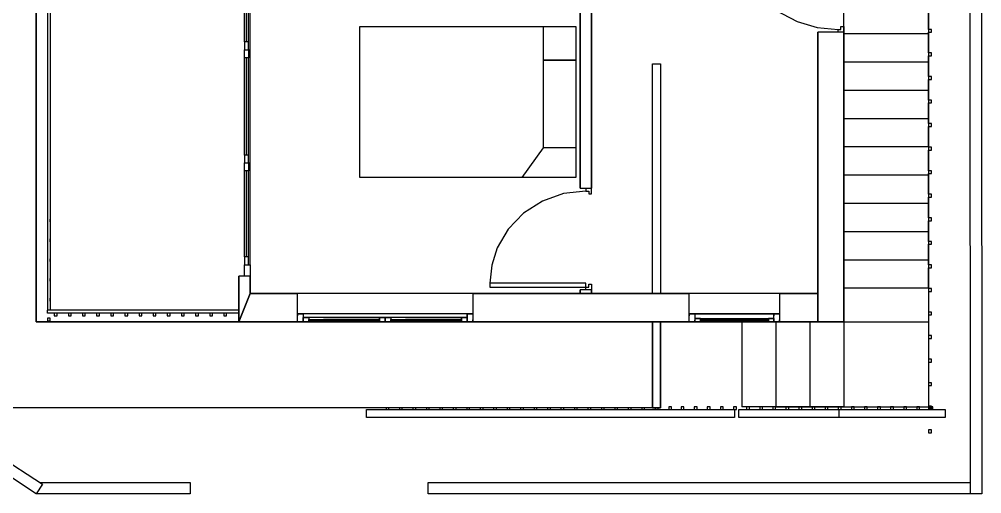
# Model space of a CAD drawing. Header units: metres. Extents: x -93 to 204, y -201 to -14.
# Drawn here: x 34.1 to 204.3, y -200.7 to -116.7 of the extents above; entities that cross this region are included whole.
import ezdxf

# ---------------------------------------------------------------- set-up
doc = ezdxf.new("R2010")
doc.units = ezdxf.units.M

msp = doc.modelspace()

# ---------------------------------------------------------------- linework, layer by layer
for p, q in [((202.29, -200.65), (202.15, -17.63)), ((204.15, -17.63), (204.29, -200.65)), ((37.04, -170.25), (37.04, -29.35)), ((39.04, -85.82), (39.04, -168.18)), ((39.54, -85.82), (39.54, -168.18)), ((37.04, -96.25), (37.04, -170.25)), ((135.29, -96.25), (135.29, -146.6)), ((179.89, -170.25), (179.89, -96.25)), ((133.29, -146.6), (133.29, -100.85)), ((73.89, -120.73), (73.89, -105.53)), ((74.24, -120.73), (74.24, -105.53)), ((74.59, -120.73), (74.59, -105.53)), ((74.89, -122.13), (74.89, -104.13)), ((-92.26, -113.72), (38.18, -198.97)), ((37.08, -200.65), (-93.35, -115.4)), ((167.72, -115.03), (171.62, -117.13)), ((194.89, -118.51), (194.89, -114.85)), ((194.89, -114.85), (194.89, -118.51)), ((171.62, -117.13), (175.19, -118.17)), ((94.28, -118), (132.48, -118)), ((94.28, -144.69), (94.28, -118)), ((126.75, -118), (126.75, -123.96)), ((132.48, -118), (132.48, -144.69)), ((175.19, -118.17), (178.89, -118.52)), ((179.89, -119.02), (175.29, -119.02)), ((175.29, -170.25), (175.29, -119.02)), ((178.89, -118.52), (179.39, -118.52)), ((178.89, -119.02), (178.89, -118.52)), ((179.39, -118.02), (179.89, -118.02)), ((179.39, -118.52), (179.39, -118.02)), ((179.89, -118.02), (179.89, -119.02)), ((179.89, -119.02), (179.89, -119.02)), ((179.89, -119.02), (179.89, -170.25)), ((195.39, -118.51), (194.89, -118.51)), ((194.89, -118.51), (194.89, -119.01)), ((194.89, -119.25), (194.89, -119.01)), ((194.89, -119.01), (194.89, -122.68)), ((194.89, -119.01), (195.39, -119.01)), ((195.39, -119.01), (195.39, -118.51)), ((73.89, -120.73), (73.89, -122.13)), ((74.59, -120.73), (73.89, -120.73)), ((74.59, -122.13), (74.59, -120.73)), ((179.89, -119.25), (194.89, -119.25)), ((194.89, -122.68), (194.89, -119.25)), ((73.89, -122.13), (74.59, -122.13)), ((73.89, -122.13), (74.59, -122.13)), ((73.89, -123.53), (73.89, -122.13)), ((73.89, -122.13), (74.89, -122.13)), ((73.89, -122.13), (74.89, -122.13)), ((74.59, -122.13), (74.59, -123.53)), ((74.89, -142.13), (74.89, -122.13)), ((74.59, -123.53), (73.89, -123.53)), ((73.89, -140.73), (73.89, -123.53)), ((74.24, -140.73), (74.24, -123.53)), ((74.59, -140.73), (74.59, -123.53)), ((126.75, -123.96), (126.75, -139.44)), ((132.48, -123.96), (126.75, -123.96)), ((126.75, -123.96), (132.48, -123.96)), ((179.89, -124.25), (194.89, -124.25)), ((195.39, -122.68), (194.89, -122.68)), ((194.89, -122.68), (194.89, -123.18)), ((194.89, -124.25), (194.89, -123.18)), ((194.89, -123.18), (194.89, -126.85)), ((194.89, -123.18), (195.39, -123.18)), ((194.89, -126.85), (194.89, -124.25)), ((195.39, -123.18), (195.39, -122.68)), ((146.06, -124.6), (147.47, -124.6)), ((146.06, -165.25), (146.06, -124.6)), ((147.47, -124.6), (147.47, -165.25)), ((195.39, -126.85), (194.89, -126.85)), ((194.89, -126.85), (194.89, -127.35)), ((194.89, -129.25), (194.89, -127.35)), ((194.89, -127.35), (194.89, -131.01)), ((194.89, -127.35), (195.39, -127.35)), ((195.39, -127.35), (195.39, -126.85)), ((179.89, -129.25), (194.89, -129.25)), ((194.89, -131.01), (194.89, -129.25)), ((195.39, -131.01), (194.89, -131.01)), ((194.89, -131.01), (194.89, -131.51)), ((195.39, -131.51), (195.39, -131.01)), ((194.89, -134.25), (194.89, -131.51)), ((194.89, -131.51), (194.89, -135.18)), ((194.89, -131.51), (195.39, -131.51)), ((179.89, -134.25), (194.89, -134.25)), ((194.89, -135.18), (194.89, -134.25)), ((195.39, -135.18), (194.89, -135.18)), ((194.89, -135.18), (194.89, -135.68)), ((194.89, -139.25), (194.89, -135.68)), ((194.89, -135.68), (194.89, -139.35)), ((194.89, -135.68), (195.39, -135.68)), ((195.39, -135.68), (195.39, -135.18)), ((126.75, -139.44), (122.93, -144.69)), ((132.48, -139.44), (126.75, -139.44)), ((179.89, -139.25), (194.89, -139.25)), ((194.89, -139.35), (194.89, -139.25)), ((195.39, -139.35), (194.89, -139.35)), ((194.89, -139.35), (194.89, -139.85)), ((195.39, -139.85), (195.39, -139.35)), ((73.89, -140.73), (73.89, -142.13)), ((74.59, -140.73), (73.89, -140.73)), ((74.59, -142.13), (74.59, -140.73)), ((194.89, -143.51), (194.89, -139.85)), ((194.89, -139.85), (194.89, -143.51)), ((194.89, -139.85), (195.39, -139.85)), ((73.89, -142.13), (74.59, -142.13)), ((73.89, -142.13), (74.59, -142.13)), ((73.89, -143.53), (73.89, -142.13)), ((73.89, -142.13), (74.89, -142.13)), ((73.89, -142.13), (74.89, -142.13)), ((74.59, -142.13), (74.59, -143.53)), ((74.89, -160.13), (74.89, -142.13)), ((74.59, -143.53), (73.89, -143.53)), ((73.89, -158.73), (73.89, -143.53)), ((74.24, -158.73), (74.24, -143.53)), ((74.59, -158.73), (74.59, -143.53)), ((132.48, -144.69), (94.28, -144.69)), ((179.89, -144.25), (194.89, -144.25)), ((195.39, -143.51), (194.89, -143.51)), ((194.89, -143.51), (194.89, -144.01)), ((194.89, -144.25), (194.89, -144.01)), ((194.89, -144.01), (194.89, -147.68)), ((194.89, -144.01), (195.39, -144.01)), ((194.89, -147.68), (194.89, -144.25)), ((195.39, -144.01), (195.39, -143.51)), ((130.32, -147.55), (126.58, -148.88)), ((134.29, -147.1), (130.32, -147.55)), ((133.29, -146.6), (135.29, -146.6)), ((134.29, -146.6), (134.29, -147.1)), ((134.29, -147.1), (134.79, -147.1)), ((134.79, -147.1), (134.79, -147.6)), ((134.79, -147.6), (135.29, -147.6)), ((135.29, -147.6), (135.29, -146.6)), ((195.39, -147.68), (194.89, -147.68)), ((194.89, -147.68), (194.89, -148.18)), ((195.39, -148.18), (195.39, -147.68)), ((126.58, -148.88), (123.25, -151.01)), ((179.89, -149.25), (194.89, -149.25)), ((194.89, -149.25), (194.89, -148.18)), ((194.89, -148.18), (194.89, -151.85)), ((194.89, -148.18), (195.39, -148.18)), ((194.89, -151.85), (194.89, -149.25)), ((123.25, -151.01), (120.54, -153.82)), ((39.54, -152.07), (39.54, -152.07)), ((39.54, -152.57), (39.54, -152.07)), ((39.54, -152.57), (39.54, -152.57)), ((195.39, -151.85), (194.89, -151.85)), ((194.89, -151.85), (194.89, -152.35)), ((194.89, -154.25), (194.89, -152.35)), ((194.89, -152.35), (194.89, -156.01)), ((194.89, -152.35), (195.39, -152.35)), ((195.39, -152.35), (195.39, -151.85)), ((120.54, -153.82), (118.59, -157.17)), ((179.89, -154.25), (194.89, -154.25)), ((194.89, -156.01), (194.89, -154.25)), ((39.54, -155.57), (39.54, -155.57)), ((39.54, -156.07), (39.54, -155.57)), ((39.54, -156.07), (39.54, -156.07)), ((195.39, -156.01), (194.89, -156.01)), ((194.89, -156.01), (194.89, -156.51)), ((194.89, -159.25), (194.89, -156.51)), ((194.89, -156.51), (194.89, -160.18)), ((194.89, -156.51), (195.39, -156.51)), ((195.39, -156.51), (195.39, -156.01)), ((118.59, -157.17), (117.62, -160.22)), ((39.54, -159.07), (39.54, -159.07)), ((39.54, -159.57), (39.54, -159.07)), ((39.54, -159.57), (39.54, -159.57)), ((73.89, -158.73), (73.89, -160.13)), ((74.59, -158.73), (73.89, -158.73)), ((74.59, -160.13), (74.59, -158.73)), ((179.89, -159.25), (194.89, -159.25)), ((194.89, -160.18), (194.89, -159.25)), ((73.89, -160.13), (74.59, -160.13)), ((73.89, -160.13), (74.89, -160.13)), ((73.89, -162.13), (73.89, -160.13)), ((74.89, -160.13), (74.89, -162.13)), ((117.62, -160.22), (117.29, -163.4)), ((195.39, -160.18), (194.89, -160.18)), ((194.89, -160.18), (194.89, -160.68)), ((194.89, -164.25), (194.89, -160.68)), ((194.89, -160.68), (194.89, -164.25)), ((194.89, -160.68), (195.39, -160.68)), ((195.39, -160.68), (195.39, -160.18)), ((39.54, -162.57), (39.54, -162.57)), ((39.54, -163.07), (39.54, -162.57)), ((39.54, -163.07), (39.54, -163.07)), ((74.89, -162.13), (72.89, -162.13)), ((72.89, -170.25), (72.89, -162.13)), ((74.89, -162.13), (74.89, -165.25)), ((117.29, -163.4), (117.29, -164.1)), ((134.29, -163.4), (117.29, -163.4)), ((134.29, -164.1), (134.29, -163.4)), ((117.29, -164.1), (134.29, -164.1)), ((135.29, -164.6), (133.29, -164.6)), ((133.29, -165.25), (133.29, -164.6)), ((134.29, -164.1), (134.79, -164.1)), ((134.29, -164.6), (134.29, -164.1)), ((134.79, -163.6), (135.29, -163.6)), ((134.79, -164.1), (134.79, -163.6)), ((135.29, -163.6), (135.29, -164.6)), ((135.29, -164.6), (135.29, -165.25)), ((179.89, -164.25), (194.89, -164.25)), ((194.89, -164.25), (194.89, -164.35)), ((195.39, -164.35), (194.89, -164.35)), ((194.89, -164.35), (194.89, -164.85)), ((194.89, -164.85), (194.89, -168.51)), ((194.89, -164.85), (195.39, -164.85)), ((195.39, -164.85), (195.39, -164.35)), ((39.54, -166.07), (39.54, -166.07)), ((39.54, -166.57), (39.54, -166.07)), ((39.54, -166.57), (39.54, -166.57)), ((74.89, -165.25), (72.89, -170.25)), ((72.89, -170.25), (74.89, -165.25)), ((74.89, -165.25), (83.28, -165.25)), ((114.28, -165.25), (83.28, -165.25)), ((83.28, -170.25), (83.28, -165.25)), ((114.28, -165.25), (152.55, -165.25)), ((114.28, -165.25), (114.28, -170.25)), ((135.29, -165.25), (133.29, -165.25)), ((152.55, -170.25), (152.55, -165.25)), ((168.55, -165.25), (152.55, -165.25)), ((168.55, -165.25), (175.29, -165.25)), ((168.55, -165.25), (168.55, -170.25)), ((175.29, -165.25), (175.29, -170.25)), ((39.54, -168.18), (39.04, -168.18)), ((39.04, -168.68), (39.04, -168.18)), ((72.89, -168.18), (39.04, -168.18)), ((195.39, -168.51), (194.89, -168.51)), ((194.89, -168.51), (194.89, -169.01)), ((195.39, -169.01), (195.39, -168.51)), ((72.89, -168.68), (39.04, -168.68)), ((39.54, -169.57), (39.04, -169.57)), ((39.04, -169.57), (39.04, -170.07)), ((39.04, -170.07), (39.54, -170.07)), ((39.54, -170.07), (39.54, -169.57)), ((40.25, -168.68), (40.25, -169.18)), ((40.25, -169.18), (40.75, -169.18)), ((40.75, -169.18), (40.75, -168.68)), ((42.75, -168.68), (42.75, -169.18)), ((42.75, -169.18), (43.25, -169.18)), ((43.25, -169.18), (43.25, -168.68)), ((45.25, -168.68), (45.25, -169.18)), ((45.25, -169.18), (45.75, -169.18)), ((45.75, -169.18), (45.75, -168.68)), ((47.75, -168.68), (47.75, -169.18)), ((47.75, -169.18), (48.25, -169.18)), ((48.25, -169.18), (48.25, -168.68)), ((50.25, -168.68), (50.25, -169.18)), ((50.25, -169.18), (50.75, -169.18)), ((50.75, -169.18), (50.75, -168.68)), ((52.75, -168.68), (52.75, -169.18)), ((52.75, -169.18), (53.25, -169.18)), ((53.25, -169.18), (53.25, -168.68)), ((55.25, -168.68), (55.25, -169.18)), ((55.25, -169.18), (55.75, -169.18)), ((55.75, -169.18), (55.75, -168.68)), ((57.75, -168.68), (57.75, -169.18)), ((57.75, -169.18), (58.25, -169.18)), ((58.25, -169.18), (58.25, -168.68)), ((60.25, -168.68), (60.25, -169.18)), ((60.25, -169.18), (60.75, -169.18)), ((60.75, -169.18), (60.75, -168.68)), ((62.75, -168.68), (62.75, -169.18)), ((62.75, -169.18), (63.25, -169.18)), ((63.25, -169.18), (63.25, -168.68)), ((65.25, -168.68), (65.25, -169.18)), ((65.25, -169.18), (65.75, -169.18)), ((65.75, -169.18), (65.75, -168.68)), ((67.75, -168.68), (67.75, -169.18)), ((67.75, -169.18), (68.25, -169.18)), ((68.25, -169.18), (68.25, -168.68)), ((70.25, -168.68), (70.25, -169.18)), ((70.25, -169.18), (70.75, -169.18)), ((70.75, -169.18), (70.75, -168.68)), ((83.28, -170.25), (83.28, -168.85)), ((114.28, -168.85), (83.28, -168.85)), ((83.28, -168.85), (84.28, -168.85)), ((83.28, -168.85), (83.28, -169.2)), ((83.28, -168.85), (84.05, -168.85)), ((83.28, -170.25), (83.28, -169.2)), ((84.28, -168.85), (84.05, -168.85)), ((84.28, -168.85), (84.28, -169.45)), ((84.28, -168.85), (84.28, -170.25)), ((113.28, -168.85), (84.28, -168.85)), ((84.28, -168.85), (84.28, -169.92)), ((84.28, -169.45), (84.28, -170.25)), ((98.78, -169.45), (84.28, -169.45)), ((84.28, -169.45), (85.28, -169.45)), ((84.28, -170.25), (84.28, -169.45)), ((84.28, -169.45), (84.28, -169.63)), ((84.28, -169.45), (85.08, -169.45)), ((84.28, -170.25), (84.28, -169.63)), ((84.28, -170.25), (84.28, -169.92)), ((85.28, -169.45), (85.08, -169.45)), ((85.28, -169.45), (85.28, -169.85)), ((85.28, -169.45), (85.28, -170.25)), ((97.78, -169.45), (85.28, -169.45)), ((85.28, -169.45), (85.28, -170.08)), ((85.28, -169.85), (85.28, -170.05)), ((85.28, -169.85), (97.78, -169.85)), ((85.28, -169.85), (97.78, -169.85)), ((85.28, -170.05), (85.28, -169.85)), ((85.28, -169.85), (85.28, -169.89)), ((85.28, -169.85), (87.88, -169.85)), ((85.28, -170.05), (85.28, -169.89)), ((97.78, -170.05), (85.28, -170.05)), ((97.78, -170.05), (85.28, -170.05)), ((85.28, -170.05), (85.28, -170.25)), ((85.28, -170.05), (87.88, -170.05)), ((85.28, -170.25), (85.28, -170.08)), ((97.78, -169.85), (87.88, -169.85)), ((97.78, -170.05), (87.88, -170.05)), ((97.78, -169.85), (97.78, -169.45)), ((97.78, -169.45), (97.78, -170.25)), ((97.78, -169.45), (98.78, -169.45)), ((97.78, -169.45), (97.78, -169.61)), ((97.78, -169.45), (98.53, -169.45)), ((97.78, -170.25), (97.78, -169.61)), ((97.78, -169.85), (97.78, -170.05)), ((97.78, -169.85), (97.78, -170.05)), ((97.78, -169.85), (97.78, -170.01)), ((97.78, -170.05), (97.78, -170.01)), ((97.78, -170.25), (97.78, -170.05)), ((98.78, -169.45), (98.53, -169.45)), ((113.28, -169.45), (98.78, -169.45)), ((98.78, -169.45), (99.78, -169.45)), ((98.78, -169.45), (98.78, -170.25)), ((98.78, -169.45), (98.78, -169.63)), ((98.78, -169.45), (99.58, -169.45)), ((98.78, -169.45), (98.78, -170.06)), ((98.78, -170.25), (98.78, -169.63)), ((98.78, -170.25), (98.78, -170.06)), ((99.78, -169.45), (99.58, -169.45)), ((99.78, -169.45), (99.78, -169.85)), ((99.78, -169.45), (99.78, -170.25)), ((112.28, -169.45), (99.78, -169.45)), ((99.78, -169.45), (99.78, -170.08)), ((99.78, -169.85), (99.78, -170.05)), ((99.78, -169.85), (112.28, -169.85)), ((99.78, -169.85), (112.28, -169.85)), ((99.78, -170.05), (99.78, -169.85)), ((99.78, -169.85), (99.78, -169.89)), ((99.78, -169.85), (102.38, -169.85)), ((99.78, -170.05), (99.78, -169.89)), ((112.28, -170.05), (99.78, -170.05)), ((112.28, -170.05), (99.78, -170.05)), ((99.78, -170.05), (99.78, -170.25)), ((99.78, -170.05), (102.38, -170.05)), ((99.78, -170.25), (99.78, -170.08)), ((112.28, -169.85), (102.38, -169.85)), ((112.28, -170.05), (102.38, -170.05)), ((112.28, -169.85), (112.28, -169.45)), ((112.28, -169.45), (112.28, -170.25)), ((112.28, -169.45), (113.28, -169.45)), ((112.28, -169.45), (112.28, -169.61)), ((112.28, -169.45), (113.03, -169.45)), ((112.28, -170.25), (112.28, -169.61)), ((112.28, -169.85), (112.28, -170.05)), ((112.28, -169.85), (112.28, -170.05)), ((112.28, -169.85), (112.28, -170.01)), ((112.28, -170.05), (112.28, -170.01)), ((112.28, -170.25), (112.28, -170.05)), ((113.28, -169.45), (113.03, -169.45)), ((113.28, -169.45), (113.28, -168.85)), ((113.28, -168.85), (113.28, -170.25)), ((113.28, -168.85), (114.28, -168.85)), ((113.28, -168.85), (113.28, -169.17)), ((113.28, -168.85), (114.01, -168.85)), ((113.28, -170.25), (113.28, -169.17)), ((113.28, -169.45), (113.28, -170.25)), ((113.28, -169.45), (113.28, -170.25)), ((113.28, -169.45), (113.28, -170.06)), ((113.28, -170.25), (113.28, -170.06)), ((114.28, -168.85), (114.01, -168.85)), ((114.28, -168.85), (114.28, -170.25)), ((114.28, -168.85), (114.28, -169.89)), ((114.28, -170.25), (114.28, -169.89)), ((152.55, -168.85), (153.55, -168.85)), ((168.55, -168.85), (152.55, -168.85)), ((152.55, -170.25), (152.55, -168.85)), ((152.55, -168.85), (153.33, -168.85)), ((152.55, -168.85), (152.55, -169.2)), ((152.55, -170.25), (152.55, -169.2)), ((153.55, -168.85), (153.33, -168.85)), ((153.55, -168.85), (153.55, -169.65)), ((153.55, -168.85), (153.55, -170.25)), ((153.55, -168.85), (167.55, -168.85)), ((153.55, -168.85), (153.55, -169.92)), ((154.55, -169.65), (153.55, -169.65)), ((153.55, -169.65), (153.55, -170.25)), ((153.55, -169.65), (167.55, -169.65)), ((153.55, -169.65), (153.55, -170.25)), ((153.55, -169.65), (153.8, -169.65)), ((153.55, -169.65), (153.55, -170.11)), ((153.55, -170.25), (153.55, -169.92)), ((153.55, -170.25), (153.55, -170.11)), ((154.55, -169.65), (153.8, -169.65)), ((154.55, -169.87), (154.55, -169.65)), ((154.55, -170.25), (154.55, -169.65)), ((154.55, -169.65), (166.55, -169.65)), ((154.55, -169.65), (154.55, -169.77)), ((154.55, -170.25), (154.55, -169.77)), ((166.55, -169.87), (154.55, -169.87)), ((154.55, -169.87), (154.55, -170.07)), ((154.55, -169.87), (154.55, -170.03)), ((154.55, -170.07), (154.55, -170.03)), ((166.55, -170.07), (154.55, -170.07)), ((154.55, -170.25), (154.55, -170.07)), ((154.55, -170.07), (157.05, -170.07)), ((166.55, -170.07), (157.05, -170.07)), ((167.55, -169.65), (166.55, -169.65)), ((166.55, -169.65), (166.55, -169.87)), ((166.55, -169.65), (166.55, -170.25)), ((166.55, -169.65), (166.75, -169.65)), ((166.55, -169.65), (166.55, -170.12)), ((166.55, -169.87), (166.55, -170.07)), ((166.55, -169.87), (166.55, -169.91)), ((166.55, -170.07), (166.55, -169.91)), ((166.55, -170.07), (166.55, -170.25)), ((166.55, -170.25), (166.55, -170.12)), ((167.55, -169.65), (166.75, -169.65)), ((167.55, -168.85), (168.55, -168.85)), ((167.55, -169.65), (167.55, -168.85)), ((167.55, -170.25), (167.55, -168.85)), ((167.55, -168.85), (168.29, -168.85)), ((167.55, -168.85), (167.55, -169.17)), ((167.55, -170.25), (167.55, -169.17)), ((167.55, -169.65), (167.55, -170.25)), ((167.55, -170.25), (167.55, -169.65)), ((167.55, -169.65), (167.55, -169.79)), ((167.55, -170.25), (167.55, -169.79)), ((168.55, -168.85), (168.29, -168.85)), ((168.55, -168.85), (168.55, -170.25)), ((168.55, -168.85), (168.55, -169.89)), ((168.55, -170.25), (168.55, -169.89)), ((194.89, -169.01), (194.89, -170.25)), ((194.89, -169.01), (195.39, -169.01)), ((37.04, -170.25), (72.89, -170.25)), ((146.06, -170.25), (37.04, -170.25)), ((37.04, -170.25), (37.04, -170.25)), ((37.04, -170.25), (37.04, -170.25)), ((83.28, -170.25), (72.89, -170.25)), ((74.7, -170.25), (74.7, -170.25)), ((74.7, -170.25), (74.7, -170.25)), ((84.28, -170.25), (83.28, -170.25)), ((114.28, -170.25), (83.28, -170.25)), ((83.28, -170.25), (114.28, -170.25)), ((83.28, -170.25), (84.05, -170.25)), ((84.28, -170.25), (84.05, -170.25)), ((85.28, -170.25), (84.28, -170.25)), ((98.78, -170.25), (84.28, -170.25)), ((113.28, -170.25), (84.28, -170.25)), ((84.28, -170.25), (85.08, -170.25)), ((85.28, -170.25), (85.08, -170.25)), ((97.78, -170.25), (85.28, -170.25)), ((95.5, -170.25), (95.5, -170.25)), ((95.5, -170.25), (95.5, -170.25)), ((98.78, -170.25), (97.78, -170.25)), ((97.78, -170.25), (98.53, -170.25)), ((98.78, -170.25), (98.53, -170.25)), ((99.78, -170.25), (98.78, -170.25)), ((98.78, -170.25), (113.28, -170.25)), ((98.78, -170.25), (99.58, -170.25)), ((99.78, -170.25), (99.58, -170.25)), ((112.28, -170.25), (99.78, -170.25)), ((101.43, -170.25), (101.43, -170.25)), ((102.13, -170.25), (102.13, -170.25)), ((113.28, -170.25), (112.28, -170.25)), ((112.28, -170.25), (113.03, -170.25)), ((113.28, -170.25), (113.03, -170.25)), ((114.28, -170.25), (113.28, -170.25)), ((113.28, -170.25), (114.01, -170.25)), ((114.28, -170.25), (114.01, -170.25)), ((152.55, -170.25), (114.28, -170.25)), ((118.14, -170.25), (118.14, -170.25)), ((132.28, -170.25), (179.89, -170.25)), ((146.06, -170.25), (146.06, -170.25)), ((146.06, -170.25), (147.47, -170.25)), ((146.06, -185.48), (146.06, -170.25)), ((147.47, -170.25), (147.47, -170.25)), ((147.47, -185.48), (147.47, -170.25)), ((147.47, -170.25), (147.47, -170.25)), ((147.47, -170.25), (147.47, -170.25)), ((147.47, -170.25), (147.47, -185.48)), ((153.55, -170.25), (152.55, -170.25)), ((168.55, -170.25), (152.55, -170.25)), ((152.55, -170.25), (168.55, -170.25)), ((152.55, -170.25), (152.82, -170.25)), ((153.55, -170.25), (152.82, -170.25)), ((153.55, -170.25), (154.55, -170.25)), ((153.55, -170.25), (154.35, -170.25)), ((154.55, -170.25), (154.35, -170.25)), ((154.55, -170.25), (166.55, -170.25)), ((161.89, -170.25), (161.89, -185.25)), ((166.55, -170.25), (167.55, -170.25)), ((166.55, -170.25), (167.31, -170.25)), ((167.55, -170.25), (167.31, -170.25)), ((168.55, -170.25), (167.55, -170.25)), ((167.55, -170.25), (167.78, -170.25)), ((168.55, -170.25), (167.78, -170.25)), ((167.89, -170.25), (167.89, -185.25)), ((175.29, -170.25), (168.55, -170.25)), ((173.89, -170.25), (173.89, -185.25)), ((179.89, -170.25), (175.29, -170.25)), ((179.89, -170.25), (194.89, -170.25)), ((179.89, -170.25), (179.89, -185.25)), ((194.89, -170.25), (194.89, -172.68)), ((194.89, -170.25), (194.89, -170.25)), ((195.39, -172.68), (194.89, -172.68)), ((194.89, -172.68), (194.89, -173.18)), ((194.89, -173.18), (194.89, -176.85)), ((194.89, -173.18), (195.39, -173.18)), ((195.39, -173.18), (195.39, -172.68)), ((195.39, -176.85), (194.89, -176.85)), ((194.89, -176.85), (194.89, -177.35)), ((195.39, -177.35), (195.39, -176.85)), ((194.89, -177.35), (194.89, -181.01)), ((194.89, -177.35), (195.39, -177.35)), ((195.39, -181.01), (194.89, -181.01)), ((194.89, -181.01), (194.89, -181.51)), ((194.89, -181.51), (194.89, -185.18)), ((194.89, -181.51), (195.39, -181.51)), ((195.39, -181.51), (195.39, -181.01)), ((146.06, -185.48), (22.04, -185.48)), ((98.93, -185.48), (98.93, -185.75)), ((99.43, -185.75), (99.43, -185.48)), ((101.31, -185.48), (101.31, -185.75)), ((101.81, -185.75), (101.81, -185.48)), ((103.69, -185.48), (103.69, -185.75)), ((104.19, -185.75), (104.19, -185.48)), ((106.07, -185.48), (106.07, -185.75)), ((106.57, -185.75), (106.57, -185.48)), ((108.45, -185.48), (108.45, -185.75)), ((108.95, -185.75), (108.95, -185.48)), ((110.83, -185.48), (110.83, -185.75)), ((111.33, -185.75), (111.33, -185.48)), ((113.21, -185.48), (113.21, -185.75)), ((113.71, -185.75), (113.71, -185.48)), ((115.59, -185.48), (115.59, -185.75)), ((116.09, -185.75), (116.09, -185.48)), ((117.97, -185.48), (117.97, -185.75)), ((118.47, -185.75), (118.47, -185.48)), ((120.36, -185.48), (120.36, -185.75)), ((120.86, -185.75), (120.86, -185.48)), ((122.74, -185.48), (122.74, -185.75)), ((123.24, -185.75), (123.24, -185.48)), ((125.12, -185.48), (125.12, -185.75)), ((125.62, -185.75), (125.62, -185.48)), ((127.5, -185.48), (127.5, -185.75)), ((128, -185.75), (128, -185.48)), ((129.88, -185.48), (129.88, -185.75)), ((130.38, -185.75), (130.38, -185.48)), ((132.26, -185.48), (132.26, -185.75)), ((132.76, -185.75), (132.76, -185.48)), ((134.64, -185.48), (134.64, -185.75)), ((135.14, -185.75), (135.14, -185.48)), ((137.02, -185.48), (137.02, -185.75)), ((137.52, -185.75), (137.52, -185.48)), ((139.4, -185.48), (139.4, -185.75)), ((139.9, -185.75), (139.9, -185.48)), ((141.78, -185.48), (141.78, -185.75)), ((142.28, -185.75), (142.28, -185.48)), ((144.17, -185.48), (144.17, -185.75)), ((144.67, -185.75), (144.67, -185.48)), ((147.47, -185.48), (146.06, -185.48)), ((146.55, -185.48), (146.55, -185.75)), ((147.05, -185.75), (147.05, -185.48)), ((148.93, -185.25), (148.93, -185.75)), ((149.43, -185.25), (148.93, -185.25)), ((149.43, -185.75), (149.43, -185.25)), ((151.63, -185.25), (151.13, -185.25)), ((151.13, -185.25), (151.13, -185.75)), ((151.63, -185.75), (151.63, -185.25)), ((153.94, -185.25), (153.44, -185.25)), ((153.44, -185.25), (153.44, -185.75)), ((153.94, -185.75), (153.94, -185.25)), ((156.26, -185.25), (155.76, -185.25)), ((155.76, -185.25), (155.76, -185.75)), ((156.26, -185.75), (156.26, -185.25)), ((158.57, -185.25), (158.07, -185.25)), ((158.07, -185.25), (158.07, -185.75)), ((158.57, -185.75), (158.57, -185.25)), ((160.89, -185.25), (160.39, -185.25)), ((160.39, -185.25), (160.39, -185.75)), ((160.89, -185.75), (160.89, -185.25)), ((167.89, -185.25), (161.89, -185.25)), ((163.21, -185.25), (162.71, -185.25)), ((162.71, -185.25), (162.71, -185.75)), ((163.21, -185.75), (163.21, -185.25)), ((165.52, -185.25), (165.02, -185.25)), ((165.02, -185.25), (165.02, -185.75)), ((165.52, -185.75), (165.52, -185.25)), ((167.84, -185.25), (167.34, -185.25)), ((167.34, -185.25), (167.34, -185.75)), ((167.84, -185.75), (167.84, -185.25)), ((167.89, -185.25), (173.89, -185.25)), ((179.89, -185.25), (167.89, -185.25)), ((170.15, -185.25), (169.65, -185.25)), ((169.65, -185.25), (169.65, -185.75)), ((170.15, -185.75), (170.15, -185.25)), ((172.47, -185.25), (171.97, -185.25)), ((171.97, -185.25), (171.97, -185.75)), ((172.47, -185.75), (172.47, -185.25)), ((173.89, -185.25), (179.89, -185.25)), ((174.78, -185.25), (174.28, -185.25)), ((174.28, -185.25), (174.28, -185.75)), ((174.78, -185.75), (174.78, -185.25)), ((177.1, -185.25), (176.6, -185.25)), ((176.6, -185.25), (176.6, -185.75)), ((177.1, -185.75), (177.1, -185.25)), ((179.41, -185.25), (178.91, -185.25)), ((178.91, -185.25), (178.91, -185.75)), ((179.41, -185.75), (179.41, -185.25)), ((179.89, -185.25), (194.89, -185.25)), ((181.73, -185.25), (181.23, -185.25)), ((181.23, -185.25), (181.23, -185.75)), ((181.73, -185.75), (181.73, -185.25)), ((184.05, -185.25), (183.55, -185.25)), ((183.55, -185.25), (183.55, -185.75)), ((184.05, -185.75), (184.05, -185.25)), ((186.36, -185.25), (185.86, -185.25)), ((185.86, -185.25), (185.86, -185.75)), ((186.36, -185.75), (186.36, -185.25)), ((188.68, -185.25), (188.18, -185.25)), ((188.18, -185.25), (188.18, -185.75)), ((188.68, -185.75), (188.68, -185.25)), ((190.99, -185.25), (190.49, -185.25)), ((190.49, -185.25), (190.49, -185.75)), ((190.99, -185.75), (190.99, -185.25)), ((193.31, -185.25), (192.81, -185.25)), ((192.81, -185.25), (192.81, -185.75)), ((193.31, -185.75), (193.31, -185.25)), ((195.39, -185.18), (194.89, -185.18)), ((194.89, -185.18), (194.89, -185.68)), ((195.63, -185.25), (195.13, -185.25)), ((195.13, -185.25), (195.13, -185.75)), ((195.39, -185.68), (195.39, -185.18)), ((195.63, -185.75), (195.63, -185.25)), ((95.5, -185.75), (98.93, -185.75)), ((95.5, -187.15), (95.5, -185.75)), ((160.55, -187.15), (95.5, -187.15)), ((98.93, -185.75), (99.43, -185.75)), ((99.43, -185.75), (101.31, -185.75)), ((101.31, -185.75), (101.81, -185.75)), ((101.81, -185.75), (103.69, -185.75)), ((103.69, -185.75), (104.19, -185.75)), ((104.19, -185.75), (106.07, -185.75)), ((106.07, -185.75), (106.57, -185.75)), ((106.57, -185.75), (108.45, -185.75)), ((108.45, -185.75), (108.95, -185.75)), ((108.95, -185.75), (110.83, -185.75)), ((110.83, -185.75), (111.33, -185.75)), ((111.33, -185.75), (113.21, -185.75)), ((113.21, -185.75), (113.71, -185.75)), ((113.71, -185.75), (115.59, -185.75)), ((115.59, -185.75), (116.09, -185.75)), ((116.09, -185.75), (117.97, -185.75)), ((117.97, -185.75), (118.47, -185.75)), ((118.47, -185.75), (120.36, -185.75)), ((120.36, -185.75), (120.86, -185.75)), ((120.86, -185.75), (122.74, -185.75)), ((122.74, -185.75), (123.24, -185.75)), ((123.24, -185.75), (125.12, -185.75)), ((125.12, -185.75), (125.62, -185.75)), ((125.62, -185.75), (127.5, -185.75)), ((127.5, -185.75), (128, -185.75)), ((128, -185.75), (129.88, -185.75)), ((129.88, -185.75), (130.38, -185.75)), ((130.38, -185.75), (132.26, -185.75)), ((132.26, -185.75), (132.76, -185.75)), ((132.76, -185.75), (134.64, -185.75)), ((134.64, -185.75), (135.14, -185.75)), ((135.14, -185.75), (137.02, -185.75)), ((137.02, -185.75), (137.52, -185.75)), ((137.52, -185.75), (139.4, -185.75)), ((139.4, -185.75), (139.9, -185.75)), ((139.9, -185.75), (141.78, -185.75)), ((141.78, -185.75), (142.28, -185.75)), ((142.28, -185.75), (144.17, -185.75)), ((144.17, -185.75), (144.67, -185.75)), ((144.67, -185.75), (146.55, -185.75)), ((146.55, -185.75), (147.05, -185.75)), ((147.05, -185.75), (148.93, -185.75)), ((148.93, -185.75), (149.43, -185.75)), ((149.43, -185.75), (151.13, -185.75)), ((151.13, -185.75), (151.63, -185.75)), ((151.63, -185.75), (153.44, -185.75)), ((153.44, -185.75), (153.94, -185.75)), ((153.94, -185.75), (155.76, -185.75)), ((155.76, -185.75), (156.26, -185.75)), ((156.26, -185.75), (158.07, -185.75)), ((158.07, -185.75), (158.57, -185.75)), ((158.57, -185.75), (160.39, -185.75)), ((160.39, -185.75), (160.89, -185.75)), ((160.55, -185.75), (160.55, -187.15)), ((161.35, -185.75), (162.71, -185.75)), ((161.35, -187.15), (161.35, -185.75)), ((179.07, -187.15), (161.35, -187.15)), ((162.71, -185.75), (163.21, -185.75)), ((163.21, -185.75), (165.02, -185.75)), ((165.02, -185.75), (165.52, -185.75)), ((165.52, -185.75), (167.34, -185.75)), ((167.34, -185.75), (167.84, -185.75)), ((167.84, -185.75), (169.65, -185.75)), ((169.65, -185.75), (170.15, -185.75)), ((170.15, -185.75), (171.97, -185.75)), ((171.97, -185.75), (172.47, -185.75)), ((172.47, -185.75), (174.28, -185.75)), ((174.28, -185.75), (174.78, -185.75)), ((174.78, -185.75), (176.6, -185.75)), ((176.6, -185.75), (177.1, -185.75)), ((177.1, -185.75), (178.91, -185.75)), ((178.91, -185.75), (179.41, -185.75)), ((179.07, -187.15), (179.07, -185.75)), ((197.84, -187.15), (179.07, -187.15)), ((179.41, -185.75), (181.23, -185.75)), ((181.23, -185.75), (181.73, -185.75)), ((181.73, -185.75), (183.55, -185.75)), ((183.55, -185.75), (184.05, -185.75)), ((184.05, -185.75), (185.86, -185.75)), ((185.86, -185.75), (186.36, -185.75)), ((186.36, -185.75), (188.18, -185.75)), ((188.18, -185.75), (188.68, -185.75)), ((188.68, -185.75), (190.49, -185.75)), ((190.49, -185.75), (190.99, -185.75)), ((190.99, -185.75), (192.81, -185.75)), ((192.81, -185.75), (193.31, -185.75)), ((193.31, -185.75), (195.13, -185.75)), ((194.89, -185.68), (195.39, -185.68)), ((195.13, -185.75), (195.63, -185.75)), ((195.63, -185.75), (197.84, -185.75)), ((197.84, -185.75), (197.84, -187.15)), ((195.39, -189.35), (194.89, -189.35)), ((194.89, -189.35), (194.89, -189.85)), ((194.89, -189.85), (195.39, -189.85)), ((195.39, -189.85), (195.39, -189.35)), ((38.18, -198.97), (37.08, -200.65)), ((37.68, -198.65), (64.27, -198.65)), ((64.27, -198.65), (64.27, -200.65)), ((106.39, -198.65), (202.29, -198.65)), ((106.39, -200.65), (106.39, -198.65)), ((204.29, -198.65), (204.29, -200.65)), ((204.29, -198.65), (204.29, -198.65)), ((64.27, -200.65), (37.08, -200.65)), ((202.29, -200.65), (106.39, -200.65)), ((204.29, -200.65), (202.29, -200.65))]:
    msp.add_line(p, q)
msp.add_lwpolyline([(133.29, -100.85), (133.29, -126.67), (133.29, -146.6), (134.42, -146.6), (135.29, -146.6), (135.29, -124.67), (135.29, -96.25)])
msp.add_lwpolyline([(133.29, -100.85), (133.29, -126.67), (133.29, -146.6), (134.42, -146.6), (135.29, -146.6), (135.29, -124.67), (135.29, -96.25)])
for points in [[(168.55, -165.25), (168.55, -166.51), (168.55, -170.25), (171.67, -170.25), (175.29, -170.25), (177.02, -170.25), (179.89, -170.25), (179.89, -142.71), (179.89, -119.02), (177.42, -119.02), (175.29, -119.02), (175.29, -142.71), (175.29, -165.25), (171.67, -165.25)], [(168.55, -165.25), (168.55, -166.51), (168.55, -170.25), (171.67, -170.25), (175.29, -170.25), (177.02, -170.25), (179.89, -170.25), (179.89, -142.71), (179.89, -119.02), (177.42, -119.02), (175.29, -119.02), (175.29, -142.71), (175.29, -165.25), (171.67, -165.25)], [(195.31, -119.01), (195.39, -119.01), (195.39, -118.6), (195.39, -118.51), (194.98, -118.51), (194.89, -118.51), (194.89, -118.93), (194.89, -119.01)], [(195.31, -123.18), (195.39, -123.18), (195.39, -122.77), (195.39, -122.68), (194.98, -122.68), (194.89, -122.68), (194.89, -123.09), (194.89, -123.18)], [(195.31, -127.35), (195.39, -127.35), (195.39, -126.93), (195.39, -126.85), (194.98, -126.85), (194.89, -126.85), (194.89, -127.26), (194.89, -127.35)], [(195.31, -131.51), (195.39, -131.51), (195.39, -131.1), (195.39, -131.01), (194.98, -131.01), (194.89, -131.01), (194.89, -131.43), (194.89, -131.51)], [(195.31, -135.68), (195.39, -135.68), (195.39, -135.27), (195.39, -135.18), (194.98, -135.18), (194.89, -135.18), (194.89, -135.59), (194.89, -135.68)], [(195.31, -139.85), (195.39, -139.85), (195.39, -139.43), (195.39, -139.35), (194.98, -139.35), (194.89, -139.35), (194.89, -139.76), (194.89, -139.85)], [(195.31, -144.01), (195.39, -144.01), (195.39, -143.6), (195.39, -143.51), (194.98, -143.51), (194.89, -143.51), (194.89, -143.93), (194.89, -144.01)], [(195.31, -148.18), (195.39, -148.18), (195.39, -147.77), (195.39, -147.68), (194.98, -147.68), (194.89, -147.68), (194.89, -148.09), (194.89, -148.18)], [(195.31, -152.35), (195.39, -152.35), (195.39, -151.93), (195.39, -151.85), (194.98, -151.85), (194.89, -151.85), (194.89, -152.26), (194.89, -152.35)], [(195.31, -156.51), (195.39, -156.51), (195.39, -156.1), (195.39, -156.01), (194.98, -156.01), (194.89, -156.01), (194.89, -156.43), (194.89, -156.51)], [(195.31, -160.68), (195.39, -160.68), (195.39, -160.27), (195.39, -160.18), (194.98, -160.18), (194.89, -160.18), (194.89, -160.59), (194.89, -160.68)], [(74.89, -165.25), (74.89, -163.57), (74.89, -162.13), (73.82, -162.13), (72.89, -162.13), (72.89, -165.88), (72.89, -170.25), (73.65, -168.37)], [(74.89, -165.25), (74.89, -163.57), (74.89, -162.13), (73.82, -162.13), (72.89, -162.13), (72.89, -165.88), (72.89, -170.25), (73.65, -168.37)], [(134.16, -164.6), (133.29, -164.6), (133.29, -164.88), (133.29, -165.25), (123.95, -165.25), (114.28, -165.25), (114.28, -166.51), (114.28, -170.25), (123.95, -170.25), (152.55, -170.25), (152.55, -168.98), (152.55, -165.25), (135.29, -165.25), (135.29, -164.88), (135.29, -164.6)], [(134.16, -164.6), (133.29, -164.6), (133.29, -164.88), (133.29, -165.25), (123.95, -165.25), (114.28, -165.25), (114.28, -166.51), (114.28, -170.25), (123.95, -170.25), (152.55, -170.25), (152.55, -168.98), (152.55, -165.25), (135.29, -165.25), (135.29, -164.88), (135.29, -164.6)], [(195.31, -164.85), (195.39, -164.85), (195.39, -164.43), (195.39, -164.35), (194.98, -164.35), (194.89, -164.35), (194.89, -164.76), (194.89, -164.85)], [(72.89, -170.25), (78.47, -170.25), (83.28, -170.25), (83.28, -168.98), (83.28, -165.25), (79.4, -165.25), (74.89, -165.25), (74.14, -167.13)], [(72.89, -170.25), (78.47, -170.25), (83.28, -170.25), (83.28, -168.98), (83.28, -165.25), (79.4, -165.25), (74.89, -165.25), (74.14, -167.13)], [(195.31, -169.01), (195.39, -169.01), (195.39, -168.6), (195.39, -168.51), (194.98, -168.51), (194.89, -168.51), (194.89, -168.93), (194.89, -169.01)], [(146.06, -175.35), (146.06, -185.48), (146.53, -185.48), (147.47, -185.48), (147.47, -180.38), (147.47, -170.25), (147, -170.25), (146.06, -170.25)], [(146.06, -175.35), (146.06, -185.48), (146.53, -185.48), (147.47, -185.48), (147.47, -180.38), (147.47, -170.25), (147, -170.25), (146.06, -170.25)], [(195.31, -173.18), (195.39, -173.18), (195.39, -172.77), (195.39, -172.68), (194.98, -172.68), (194.89, -172.68), (194.89, -173.09), (194.89, -173.18)], [(195.31, -177.35), (195.39, -177.35), (195.39, -176.93), (195.39, -176.85), (194.98, -176.85), (194.89, -176.85), (194.89, -177.26), (194.89, -177.35)], [(195.31, -181.51), (195.39, -181.51), (195.39, -181.1), (195.39, -181.01), (194.98, -181.01), (194.89, -181.01), (194.89, -181.43), (194.89, -181.51)], [(151.13, -185.66), (151.13, -185.75), (151.54, -185.75), (151.63, -185.75), (151.63, -185.33), (151.63, -185.25), (151.21, -185.25), (151.13, -185.25)], [(153.44, -185.66), (153.44, -185.75), (153.86, -185.75), (153.94, -185.75), (153.94, -185.33), (153.94, -185.25), (153.53, -185.25), (153.44, -185.25)], [(155.76, -185.66), (155.76, -185.75), (156.17, -185.75), (156.26, -185.75), (156.26, -185.33), (156.26, -185.25), (155.84, -185.25), (155.76, -185.25)], [(158.07, -185.66), (158.07, -185.75), (158.49, -185.75), (158.57, -185.75), (158.57, -185.33), (158.57, -185.25), (158.16, -185.25), (158.07, -185.25)], [(160.39, -185.66), (160.39, -185.75), (160.8, -185.75), (160.89, -185.75), (160.89, -185.33), (160.89, -185.25), (160.47, -185.25), (160.39, -185.25)], [(162.7, -185.66), (162.7, -185.75), (163.12, -185.75), (163.2, -185.75), (163.2, -185.33), (163.2, -185.25), (162.79, -185.25), (162.7, -185.25)], [(165.02, -185.66), (165.02, -185.75), (165.44, -185.75), (165.52, -185.75), (165.52, -185.33), (165.52, -185.25), (165.1, -185.25), (165.02, -185.25)], [(167.34, -185.66), (167.34, -185.75), (167.75, -185.75), (167.84, -185.75), (167.84, -185.33), (167.84, -185.25), (167.42, -185.25), (167.34, -185.25)], [(169.65, -185.66), (169.65, -185.75), (170.07, -185.75), (170.15, -185.75), (170.15, -185.33), (170.15, -185.25), (169.74, -185.25), (169.65, -185.25)], [(171.97, -185.66), (171.97, -185.75), (172.38, -185.75), (172.47, -185.75), (172.47, -185.33), (172.47, -185.25), (172.05, -185.25), (171.97, -185.25)], [(174.28, -185.66), (174.28, -185.75), (174.7, -185.75), (174.78, -185.75), (174.78, -185.33), (174.78, -185.25), (174.37, -185.25), (174.28, -185.25)], [(176.6, -185.66), (176.6, -185.75), (177.02, -185.75), (177.1, -185.75), (177.1, -185.33), (177.1, -185.25), (176.68, -185.25), (176.6, -185.25)], [(178.91, -185.66), (178.91, -185.75), (179.33, -185.75), (179.41, -185.75), (179.41, -185.33), (179.41, -185.25), (179, -185.25), (178.91, -185.25)], [(181.23, -185.66), (181.23, -185.75), (181.65, -185.75), (181.73, -185.75), (181.73, -185.33), (181.73, -185.25), (181.31, -185.25), (181.23, -185.25)], [(183.55, -185.66), (183.55, -185.75), (183.96, -185.75), (184.05, -185.75), (184.05, -185.33), (184.05, -185.25), (183.63, -185.25), (183.55, -185.25)], [(185.86, -185.66), (185.86, -185.75), (186.28, -185.75), (186.36, -185.75), (186.36, -185.33), (186.36, -185.25), (185.95, -185.25), (185.86, -185.25)], [(188.18, -185.66), (188.18, -185.75), (188.59, -185.75), (188.68, -185.75), (188.68, -185.33), (188.68, -185.25), (188.26, -185.25), (188.18, -185.25)], [(190.49, -185.66), (190.49, -185.75), (190.91, -185.75), (190.99, -185.75), (190.99, -185.33), (190.99, -185.25), (190.58, -185.25), (190.49, -185.25)], [(192.81, -185.66), (192.81, -185.75), (193.23, -185.75), (193.31, -185.75), (193.31, -185.33), (193.31, -185.25), (192.89, -185.25), (192.81, -185.25)], [(195.31, -185.68), (195.39, -185.68), (195.39, -185.27), (195.39, -185.18), (194.98, -185.18), (194.89, -185.18), (194.89, -185.59), (194.89, -185.68)], [(195.13, -185.66), (195.13, -185.75), (195.54, -185.75), (195.63, -185.75), (195.63, -185.33), (195.63, -185.25), (195.21, -185.25), (195.13, -185.25)], [(195.31, -189.85), (195.39, -189.85), (195.39, -189.43), (195.39, -189.35), (194.98, -189.35), (194.89, -189.35), (194.89, -189.76), (194.89, -189.85)]]:
    msp.add_lwpolyline(points, close=True)

doc.saveas('drawing.dxf')
